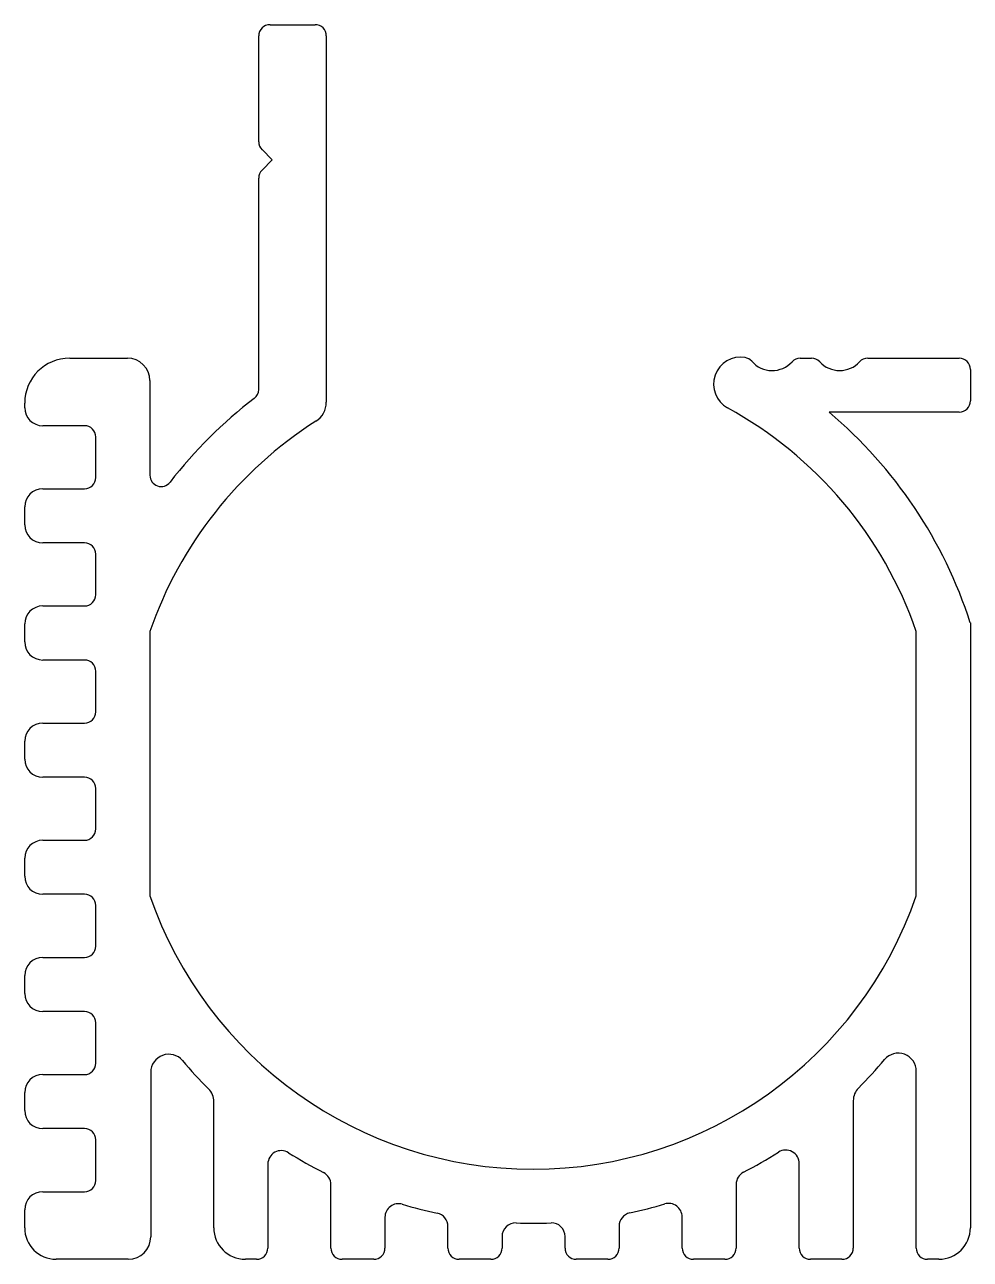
# Model space of a CAD drawing. Extents: x 2126.8 to 2147.8, y 683.1 to 710.5.
import ezdxf

# ---------------------------------------------------------------- set-up
doc = ezdxf.new("R2010")
doc.units = 0
doc.header["$LTSCALE"] = 15
doc.layers.get('0').update_dxf_attribs({"linetype": 'CONTINUOUS'})

msp = doc.modelspace()

# ---------------------------------------------------------------- linework, layer by layer
at = {"ltscale": 0.05}
for p, q in [((2132.206, 710.531), (2133.206, 710.531)), ((2131.956, 707.934), (2131.956, 710.281)), ((2133.456, 710.281), (2133.456, 702.151)), ((2132.256, 707.531), (2132.029, 707.758)), ((2132.029, 707.304), (2132.256, 707.531)), ((2131.956, 702.436), (2131.956, 707.127)), ((2127.758, 703.131), (2129.038, 703.131)), ((2143.982, 703.131), (2144.229, 703.131)), ((2145.482, 703.131), (2147.508, 703.131)), ((2147.758, 702.881), (2147.758, 702.181)), ((2129.538, 702.631), (2129.538, 700.532)), ((2126.758, 702.031), (2126.758, 702.131)), ((2147.508, 701.931), (2144.621, 701.931)), ((2128.088, 701.631), (2127.158, 701.631)), ((2128.338, 700.481), (2128.338, 701.381)), ((2127.158, 700.231), (2128.088, 700.231)), ((2126.758, 699.431), (2126.758, 699.831)), ((2128.088, 699.031), (2127.158, 699.031)), ((2128.338, 697.881), (2128.338, 698.781)), ((2127.158, 697.631), (2128.088, 697.631)), ((2126.758, 696.831), (2126.758, 697.231)), ((2129.538, 697.061), (2129.538, 691.201)), ((2146.558, 691.201), (2146.558, 697.061)), ((2147.758, 697.255), (2147.758, 683.831)), ((2128.088, 696.431), (2127.158, 696.431)), ((2128.338, 695.281), (2128.338, 696.181)), ((2127.158, 695.031), (2128.088, 695.031)), ((2126.758, 694.231), (2126.758, 694.631)), ((2128.088, 693.831), (2127.158, 693.831)), ((2128.338, 692.681), (2128.338, 693.581)), ((2127.158, 692.431), (2128.088, 692.431)), ((2126.758, 691.631), (2126.758, 692.031)), ((2128.088, 691.231), (2127.158, 691.231)), ((2128.338, 690.081), (2128.338, 690.981)), ((2127.158, 689.831), (2128.088, 689.831)), ((2126.758, 689.031), (2126.758, 689.431)), ((2128.088, 688.631), (2127.158, 688.631)), ((2128.338, 687.481), (2128.338, 688.381)), ((2127.158, 687.231), (2128.088, 687.231)), ((2129.558, 687.282), (2129.558, 683.631)), ((2146.558, 683.381), (2146.558, 687.305)), ((2126.758, 686.431), (2126.758, 686.831)), ((2145.158, 686.65), (2145.158, 683.381)), ((2130.958, 683.831), (2130.958, 686.63)), ((2128.088, 686.031), (2127.158, 686.031)), ((2128.338, 684.881), (2128.338, 685.781)), ((2132.158, 685.243), (2132.158, 683.381)), ((2143.958, 683.381), (2143.958, 685.255)), ((2133.558, 683.381), (2133.558, 684.787)), ((2142.558, 684.797), (2142.558, 683.381)), ((2127.158, 684.631), (2128.088, 684.631)), ((2126.758, 683.831), (2126.758, 684.231)), ((2134.758, 684.066), (2134.758, 683.381)), ((2141.358, 683.381), (2141.358, 684.072)), ((2136.158, 683.381), (2136.158, 683.862)), ((2137.358, 683.638), (2137.358, 683.381)), ((2138.758, 683.381), (2138.758, 683.639)), ((2139.958, 683.866), (2139.958, 683.381)), ((2129.058, 683.131), (2127.458, 683.131)), ((2131.908, 683.131), (2131.658, 683.131)), ((2134.508, 683.131), (2133.808, 683.131)), ((2137.108, 683.131), (2136.408, 683.131)), ((2139.708, 683.131), (2139.008, 683.131)), ((2142.308, 683.131), (2141.608, 683.131)), ((2144.908, 683.131), (2144.208, 683.131)), ((2147.058, 683.131), (2146.808, 683.131))]:
    msp.add_line(p, q, dxfattribs=at)
for centre, radius, start, end in [((2132.206, 710.281), 0.25, 90, 180), ((2133.206, 710.281), 0.25, 0, 90), ((2132.206, 707.934), 0.25, 180, 225), ((2132.206, 707.127), 0.25, 135, 180), ((2127.758, 702.131), 1, 90, 180), ((2129.038, 702.631), 0.5, 0, 90), ((2142.656, 702.553), 0.6, 80.3837, 241.3153), ((2142.714, 702.898), 0.25, 40.997, 80.3837), ((2143.982, 702.881), 0.25, 90, 137.4747), ((2144.229, 702.881), 0.25, 42.5253, 90), ((2145.482, 702.881), 0.25, 90, 137.4747), ((2147.508, 702.881), 0.25, 0, 90), ((2143.356, 703.455), 0.6, 220.997, 317.4747), ((2144.856, 703.455), 0.6, 222.5253, 317.4747), ((2131.706, 702.436), 0.25, 307.3656, 360), ((2127.158, 702.031), 0.4, 180, 270), ((2138.048, 694.131), 10.2, 127.3656, 142.2238), ((2132.956, 702.151), 0.5, 302.4124, 360), ((2138.048, 694.131), 9, 18.9977, 61.3153), ((2147.508, 702.181), 0.25, 270, 360), ((2138.048, 694.131), 9, 122.4124, 161.0023), ((2138.048, 694.131), 10.2, 17.8355, 49.8808), ((2128.088, 701.381), 0.25, 0, 90), ((2128.088, 700.481), 0.25, 270, 0), ((2129.788, 700.532), 0.25, 180, 322.2238), ((2127.158, 699.831), 0.4, 90, 180), ((2127.158, 699.431), 0.4, 180, 270), ((2128.088, 698.781), 0.25, 0, 90), ((2128.088, 697.881), 0.25, 270, 0), ((2127.158, 697.231), 0.4, 90, 180), ((2127.158, 696.831), 0.4, 180, 270), ((2128.088, 696.181), 0.25, 0, 90), ((2128.088, 695.281), 0.25, 270, 0), ((2127.158, 694.631), 0.4, 90, 180), ((2127.158, 694.231), 0.4, 180, 270), ((2128.088, 693.581), 0.25, 0, 90), ((2128.088, 692.681), 0.25, 270, 0), ((2127.158, 692.031), 0.4, 90, 180), ((2127.158, 691.631), 0.4, 180, 270), ((2128.088, 690.981), 0.25, 0, 90), ((2138.048, 694.131), 9, 198.9977, 341.0023), ((2128.088, 690.081), 0.25, 270, 0), ((2127.158, 689.431), 0.4, 90, 180), ((2127.158, 689.031), 0.4, 180, 270), ((2128.088, 688.381), 0.25, 360, 90), ((2128.088, 687.481), 0.25, 270, 0), ((2129.958, 687.282), 0.4, 40.2504, 180), ((2138.048, 694.131), 10.2, 220.2504, 225.0391), ((2138.048, 694.131), 10.2, 315.1106, 319.9136), ((2146.158, 687.305), 0.4, 0, 139.9136), ((2127.158, 686.831), 0.4, 90, 180), ((2145.558, 686.65), 0.4, 135.1106, 180), ((2130.558, 686.63), 0.4, 0, 45.0391), ((2127.158, 686.431), 0.4, 180, 270), ((2128.088, 685.781), 0.25, 360, 90), ((2143.658, 685.255), 0.3, 0, 122.2941), ((2132.458, 685.243), 0.3, 57.8321, 180), ((2138.048, 694.131), 10.2, 237.8321, 242.8571), ((2138.048, 694.131), 10.2, 297.2629, 302.2941), ((2133.258, 684.787), 0.3, 0, 62.8571), ((2142.858, 684.797), 0.3, 117.2629, 180), ((2128.088, 684.881), 0.25, 270, 0), ((2127.158, 684.231), 0.4, 90, 180), ((2135.058, 684.066), 0.3, 73.4542, 180), ((2138.048, 694.131), 10.2, 253.4542, 257.9601), ((2138.048, 694.131), 10.2, 282.1491, 286.6573), ((2141.058, 684.072), 0.3, 0, 106.6573), ((2135.858, 683.862), 0.3, 0, 77.9601), ((2137.658, 683.638), 0.3, 87.8702, 180), ((2138.048, 694.131), 10.2, 267.8702, 272.2367), ((2138.458, 683.639), 0.3, 0, 92.2367), ((2140.258, 683.866), 0.3, 102.1491, 180), ((2127.458, 683.831), 0.7, 180, 270), ((2129.058, 683.631), 0.5, 270, 0), ((2131.658, 683.831), 0.7, 180, 270), ((2147.058, 683.831), 0.7, 270, 0), ((2131.908, 683.381), 0.25, 270, 0), ((2133.808, 683.381), 0.25, 180, 270), ((2134.508, 683.381), 0.25, 270, 0), ((2136.408, 683.381), 0.25, 180, 270), ((2137.108, 683.381), 0.25, 270, 0), ((2139.008, 683.381), 0.25, 180, 270), ((2139.708, 683.381), 0.25, 270, 0), ((2141.608, 683.381), 0.25, 180, 270), ((2142.308, 683.381), 0.25, 270, 0), ((2144.208, 683.381), 0.25, 180, 270), ((2144.908, 683.381), 0.25, 270, 0), ((2146.808, 683.381), 0.25, 180, 270)]:
    msp.add_arc(centre, radius, start, end, dxfattribs=at)

doc.saveas('drawing.dxf')
